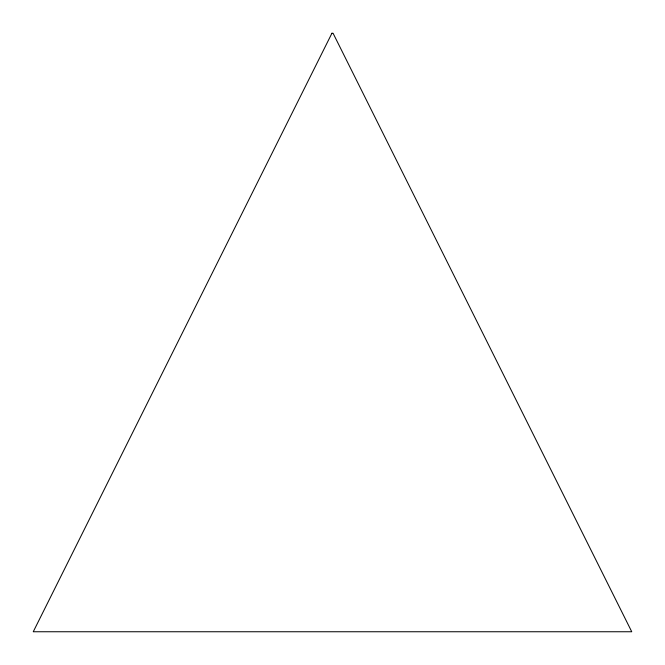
<?xml version="1.0" encoding="UTF-8"?>
<svg xmlns="http://www.w3.org/2000/svg" width="665" height="665" viewBox="0 0 665 665"><rect width="100%" height="100%" fill="white"/><g stroke="black" fill="none" stroke-linecap="round" stroke-linejoin="round"><path stroke-width="1" d="M331.926 33.25L33.25 631.75L631.75 631.75L333.074 33.25L331.926 33.25"/></g></svg>
